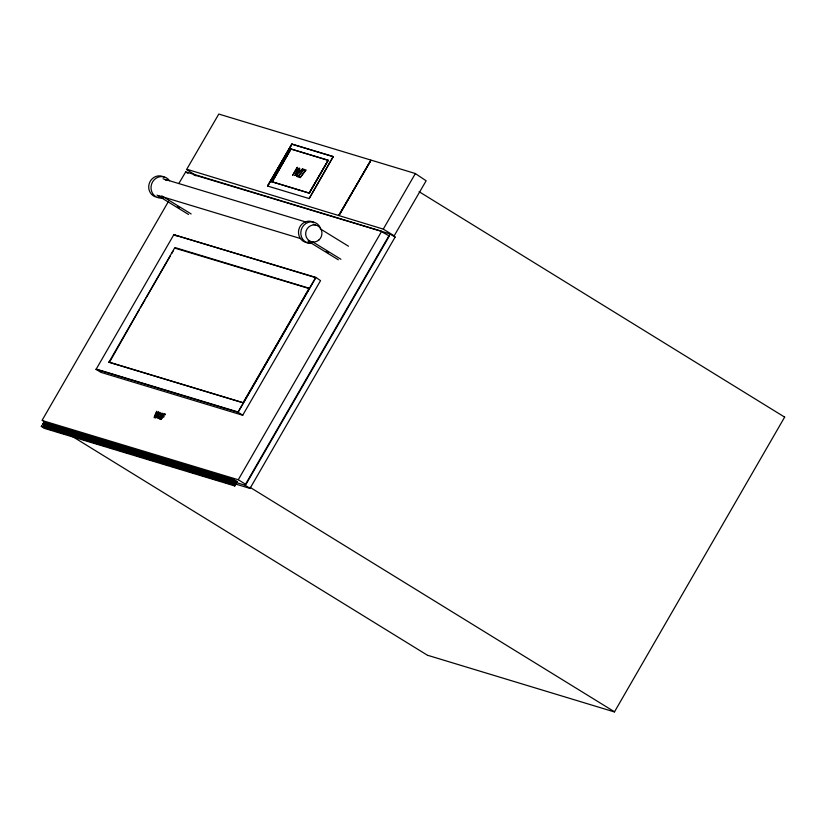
<?xml version="1.0" encoding="UTF-8"?>
<svg xmlns="http://www.w3.org/2000/svg" width="826" height="826" viewBox="0 0 826 826"><rect width="100%" height="100%" fill="white"/><g stroke="black" fill="none" stroke-linecap="round" stroke-linejoin="round"><path stroke-width="1.24" d="M44.418 421.931L42.271 420.021L168.545 201.296M42.415 424.43L42.725 423.914L232.849 481.434L235.988 483.943L45.76 426.515L42.467 424.492L232.55 481.961L235.916 484.005M43.52 422.509L43.83 421.993L233.964 479.503L237.103 482.012L46.875 424.585L43.52 422.509L233.717 480.04L237.103 482.012M108.856 362.325L174.875 247.542L309.451 288.346M394.209 235.844L383.285 229.112L186.759 169.227L218.797 114.06L415.158 173.46L426.144 180.77L394.105 235.937M267.603 185.933L291.795 144.044L333.312 156.579L309.234 198.581L267.686 186.077M271.93 181.761L290.866 148.99L328.17 160.244L309.347 193.15L271.93 181.761L309.347 193.15M235.09 485.44L234.801 485.936L44.645 428.436L41.321 426.268L231.745 483.355L235.09 485.44L223.98 482.064M389.366 235.947L245.941 484.48L238.27 479.751L42.178 420.506M395.158 237.01L250.02 488.403L53.979 429.097L50.82 427.176M784.679 417.058L614.43 711.94L427.868 655.359M173.759 234.729L315.945 277.453L238.094 412.298L96.084 369.346L173.821 234.718L315.646 277.619L238.064 411.998L96.239 369.088M272.167 181.926L291.01 149L328.263 160.389M333.167 156.568L309.069 198.591M333.405 156.723L291.95 144.189L267.676 186.005L291.939 144.065M309.161 193.026L328.19 160.306L309.172 193.15M108.691 362.191L243.04 402.778L309.161 288.243M41.3 426.371L231.435 483.891L231.776 483.396M238.27 479.751L381.467 231.621L389.376 236.029M48.796 425.896L244.971 485.203L389.913 234.088L395.158 237.052M383.285 229.112L415.323 173.625M178.86 183.434L185.716 171.891L381.715 231.301M44.666 428.322L41.589 425.865M139.109 310.008L109.517 362.222M140.389 307.788L144.87 300.034M146.15 297.814L170.476 255.688M171.756 253.468L173.037 251.259M338.825 215.225L370.884 160.409L339.156 215.369M338.959 215.307L370.75 160.327M159.284 414.611L158.282 416.356A2.416 0.795 -58.4 0 0 158.034 417.481L158.891 417.75A2.416 0.795 -58.4 0 0 159.831 416.82L160.833 415.086A2.406 0.795 -58.4 0 0 161.08 413.95L160.223 413.692M272.115 181.885L290.835 149.01M193.697 174.73L390.058 233.913M96.084 369.346L100.886 372.34L242.699 415.241L320.55 280.634L315.945 277.453M234.78 485.956L231.497 483.891M109.146 362.17L243.381 402.778M163.073 178.798L305.847 221.987M313.23 224.218L315.697 224.961M165.283 179.965L166.955 180.471M159.139 195.783L300.685 238.6M309.296 241.202L311.763 241.946M47.175 424.058L61.991 428.539M69.405 430.78L75.579 432.648M78.047 433.392L89.156 436.758M96.559 438.998L102.734 440.857M105.201 441.611L113.843 444.223M123.724 447.207L127.431 448.332M132.366 449.829L152.118 455.797M159.532 458.038L165.706 459.906M168.174 460.66L179.283 464.016M184.219 465.513L192.861 468.125M195.328 468.869L203.981 471.491M211.384 473.732L217.558 475.59M222.493 477.087L231.135 479.7M234.842 480.825L237.31 481.568M51.005 427.476L57.18 429.344M62.115 430.831L84.345 437.553M89.28 439.05L95.455 440.919M97.922 441.662L109.032 445.028M116.445 447.269L122.609 449.137M125.087 449.881L133.729 452.493M143.6 455.487L147.307 456.602M152.242 458.1L160.884 460.712M168.297 462.952L174.472 464.821M179.407 466.318L185.582 468.187M188.049 468.931L199.159 472.296M204.094 473.783L212.736 476.395M215.214 477.149L226.324 480.505M231.259 482.002L236.195 483.499M46.194 428.281L52.368 430.15M54.836 430.893L65.946 434.259M73.349 436.5L77.055 437.615M81.991 439.112L104.221 445.834M109.156 447.331L115.33 449.189M117.798 449.943L128.908 453.298M136.321 455.539L142.495 457.408M144.963 458.162L156.073 461.517M161.008 463.014L167.182 464.883M172.118 466.37L180.76 468.992M188.173 471.233L194.347 473.091M199.283 474.589L219.035 480.567M173.935 234.501L176.258 235.864M193.873 174.565L195.958 175.793M185.613 171.984L187.956 173.326M242.772 415.179L238.094 412.298M250.082 488.352L244.971 485.203M43.809 422.014L47.051 423.986M42.694 423.934L44.883 425.266M614.565 711.836L249.948 487.257M419.102 191.694L784.7 417.151M320.261 228.833L348.469 246.22M312.724 241.894L340.931 259.281M326.084 251.383L328.263 252.725M307.912 241.068L338.299 259.787M194.1 174.338L186.655 169.629M161.855 195.917L191.147 213.965M177.394 206.748L179.562 208.08M157.043 195.091L188.514 214.471M64.273 431.44L67.556 433.464M70.85 435.498L427.352 655.183M309.275 288.563L175.308 248.275M158.84 414.683A3.366 1.105 -58.4 0 1 160.389 413.052L161.638 413.372A3.252 1.074 -58.4 0 1 161.287 414.91L161.122 415.292A3.583 1.177 -58.4 0 1 160.481 416.449L159.996 417.161A3.283 1.084 -58.4 0 1 158.716 418.431L157.477 418.059A3.366 1.105 -58.4 0 1 158.396 415.375A3.583 1.177 -58.4 0 1 158.881 414.59M159.397 414.642A2.406 0.795 -58.4 0 1 160.327 413.723M309.089 242.71A10.841 10.201 -73.2 0 1 298.836 229.525A10.841 10.201 -73.2 0 1 314.148 222.586M311.392 243.412A10.841 10.201 -73.2 0 1 300.932 234.78A10.841 10.201 -73.2 0 1 308.057 222.431A10.841 10.201 -73.2 0 1 320.374 227.852M163.6 197.744A10.841 10.201 -73.2 0 1 151.664 191.487A10.841 10.201 -73.2 0 1 156.413 178.003A10.841 10.201 -73.2 0 1 169.588 180.739M155.36 196.867A10.841 10.201 -73.2 0 1 149.754 182.205A10.841 10.201 -73.2 0 1 164.364 177.28M159.304 197.404A10.841 10.201 -73.2 0 1 157.301 197.342M302.75 168.876A2.891 0.95 -58.4 0 0 302.285 168.958L300.767 170.868L301.707 170.073A2.024 0.671 -58.4 0 1 302.068 169.991L301.531 171.963A2.736 0.898 -58.4 0 1 301.17 172.5L297.35 176.671L299.208 177.322L299.838 176.237L298.682 175.886L301.624 172.593A3.851 1.27 -58.4 0 0 302.43 171.292L302.946 170.032A2.55 0.836 -58.4 0 0 303.049 169.34L302.956 169.041A3.221 1.063 -58.4 0 0 302.75 168.876M299.838 171.323L298.919 172.572L299.838 171.323M296.524 176.465L297.412 175.257L296.534 176.403M294.81 175.515C301.459 173.863 301.284 159.697 294.81 175.515M295.574 174.637C299.642 173.109 300.788 163.145 295.574 174.637M158.406 412.009L156.734 416.139C166.315 403.346 150.002 427.878 157.632 413.052C148.443 427.971 161.122 401.271 155.236 415.685L158.406 412.009M297.277 167.348L292.662 175.349L297.277 167.348M162.743 413.32L159.439 419.05L160.719 419.443L161.153 418.699L160.172 418.4L162.743 413.32M304.185 169.444L303.565 170.528L304.866 170.92L300.096 177.714L306.136 170.032L304.185 169.444M164.302 413.795L160.998 419.515L162.846 416.954L163.682 417.202L164.106 416.469L163.269 416.211L164.188 414.621L165.024 414.879L165.458 414.136L164.302 413.795M318.733 240.129A8.611 8.105 -73.2 0 0 316.967 225.477A8.611 8.105 -73.2 0 0 305.734 234.842A8.611 8.105 -73.2 0 0 318.733 240.129"/></g></svg>
